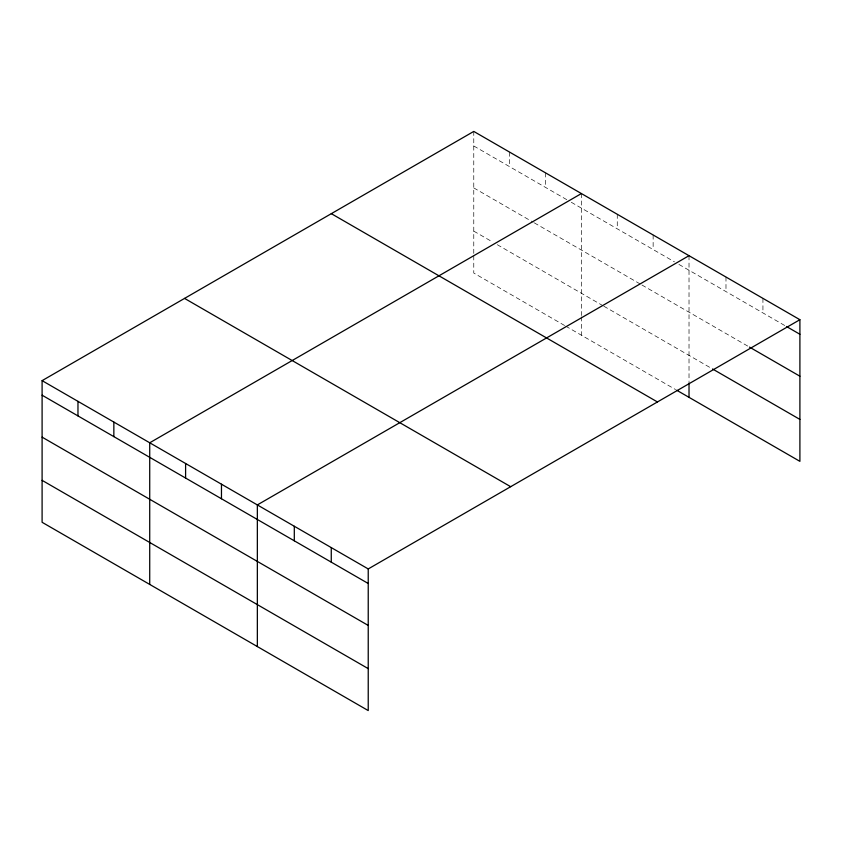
<?xml version="1.0" encoding="UTF-8"?>
<svg xmlns="http://www.w3.org/2000/svg" width="842" height="842" viewBox="0 0 842 842"><rect width="100%" height="100%" fill="white"/><g stroke="black" fill="none" stroke-linecap="round" stroke-linejoin="round"><path stroke-width="0.63" stroke-dasharray="4.21 3.16" d="M473.772 253.4L473.772 131.426M473.772 145.982L566.824 199.701M571.308 202.29L674.442 261.841M678.926 264.42L785.344 325.865M473.772 187.913L533.197 222.225M534.312 222.867L640.815 284.354M641.93 285.006L748.38 346.462M473.772 231.129L492.833 242.128M497.317 244.717L602.693 305.562M603.819 306.204L711.416 368.322M564.582 325.486L473.772 273.061L473.772 254.716M565.698 326.138L675.568 389.562M762.936 298.373L762.936 312.929M725.983 277.029L725.983 291.585M689.019 255.694L689.019 381.605M653.139 234.981L653.139 249.537M617.27 214.268L617.27 228.824M581.401 193.565L581.401 315.54M581.401 316.845L581.401 335.2M545.521 172.852L545.521 187.408M509.652 152.139L509.652 166.695"/><path stroke-width="1.26" d="M799.9 319.707L473.772 131.426L42.1 380.647L42.1 522.293L368.228 710.574L368.228 568.939L799.9 319.707L799.9 461.353L676.684 390.214M581.401 193.565L149.718 442.787L149.718 584.422M689.019 255.694L257.347 504.916L257.347 646.561M786.46 326.507L799.9 334.263M749.496 347.104L799.9 376.206M712.543 368.975L799.9 419.411M331.327 213.668L657.444 401.96M184.556 298.405L510.673 486.697M42.1 380.647L368.228 568.939M42.1 395.203L368.228 583.495M42.1 437.145L368.228 625.427M42.1 480.35L368.228 668.632M689.019 382.91L689.019 397.329M331.264 547.595L331.264 562.151M294.3 526.261L294.3 540.817M221.467 484.213L221.467 498.769M185.598 463.5L185.598 478.056M113.849 422.074L113.849 436.63M77.969 401.36L77.969 415.916"/></g></svg>
